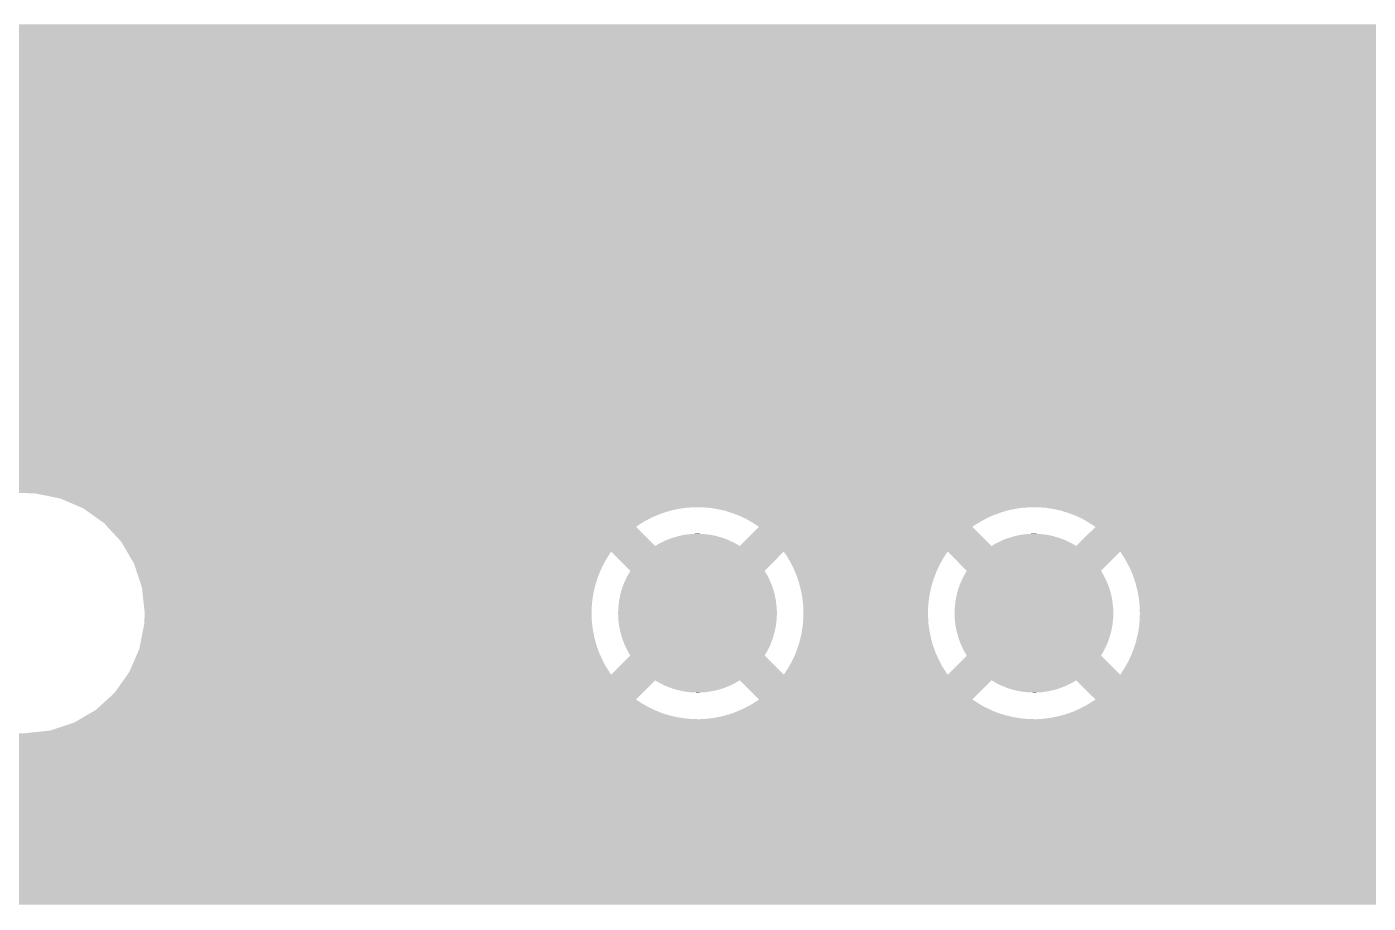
# Model space of a CAD drawing. Extents: x 295 to 953, y 10 to 290.
# Drawn here: x 624.61 to 636.25, y 166.76 to 174.37 of the extents above; entities that cross this region are included whole.
import ezdxf

# ---------------------------------------------------------------- set-up
doc = ezdxf.new("R2010")
doc.units = 0
doc.header["$LTSCALE"] = 5
doc.header["$MEASUREMENT"] = 0
doc.layers.add('GND', color=7, linetype='CONTINUOUS')

msp = doc.modelspace()

# ---------------------------------------------------------------- linework, layer by layer
at = {"layer": 'GND'}
for points in [[(613.817, 174.282), (613.822, 174.348), (852.919, 174.282), (852.959, 174.348)], [(613.822, 174.348), (613.823, 174.393), (852.959, 174.348), (852.987, 174.393)], [(613.807, 174.217), (613.816, 174.28), (852.891, 174.217), (852.918, 174.28)], [(613.816, 174.28), (613.817, 174.282), (852.918, 174.28), (852.919, 174.282)], [(613.772, 174.091), (613.779, 174.114), (777.42, 174.091), (777.464, 174.114)], [(613.779, 174.114), (613.792, 174.154), (777.464, 174.114), (777.599, 174.154)], [(613.792, 174.154), (613.798, 174.183), (777.599, 174.154), (777.697, 174.183)], [(613.798, 174.183), (613.804, 174.206), (777.697, 174.183), (777.94, 174.206)], [(613.804, 174.206), (613.807, 174.217), (852.887, 174.206), (852.891, 174.217)], [(613.721, 173.971), (613.735, 174.001), (777.209, 173.971), (777.247, 174.001)], [(613.735, 174.001), (613.749, 174.03), (777.247, 174.001), (777.302, 174.03)], [(613.749, 174.03), (613.772, 174.091), (777.302, 174.03), (777.42, 174.091)], [(613.652, 173.859), (613.689, 173.913), (777.068, 173.859), (777.136, 173.913)], [(613.689, 173.913), (613.721, 173.971), (777.136, 173.913), (777.209, 173.971)], [(610.84, 173.81), (610.868, 173.85), (777.022, 173.81), (777.056, 173.85)], [(610.868, 173.85), (610.875, 173.859), (777.056, 173.85), (777.068, 173.859)], [(613.417, 173.665), (613.271, 173.81), (776.898, 173.665), (777.022, 173.81)], [(613.438, 173.644), (613.417, 173.665), (776.886, 173.644), (776.898, 173.665)], [(613.417, 173.63), (613.438, 173.644), (776.878, 173.63), (776.886, 173.644)], [(613.181, 173.516), (613.243, 173.538), (776.813, 173.516), (776.826, 173.538)], [(613.243, 173.538), (613.303, 173.564), (776.826, 173.538), (776.841, 173.564)], [(613.303, 173.564), (613.361, 173.595), (776.841, 173.564), (776.858, 173.595)], [(613.361, 173.595), (613.417, 173.63), (776.858, 173.595), (776.878, 173.63)], [(610.202, 173.374), (610.411, 173.442), (776.751, 173.374), (776.774, 173.442)], [(610.411, 173.442), (610.429, 173.453), (776.774, 173.442), (776.777, 173.453)], [(610.429, 173.453), (610.463, 173.473), (776.777, 173.453), (776.789, 173.473)], [(612.923, 173.473), (612.989, 173.477), (776.789, 173.473), (776.791, 173.477)], [(612.989, 173.477), (613.054, 173.485), (776.791, 173.477), (776.796, 173.485)], [(613.054, 173.485), (613.118, 173.498), (776.796, 173.485), (776.803, 173.498)], [(613.118, 173.498), (613.181, 173.516), (776.803, 173.498), (776.813, 173.516)], [(545.417, 173.23), (545.388, 173.35), (776.702, 173.23), (776.743, 173.35)], [(609.982, 173.35), (610.202, 173.374), (776.743, 173.35), (776.751, 173.374)], [(545.417, 173.222), (545.417, 173.23), (776.7, 173.222), (776.702, 173.23)], [(545.436, 172.98), (545.417, 173.222), (776.667, 172.98), (776.7, 173.222)], [(545.44, 172.932), (545.436, 172.98), (776.666, 172.932), (776.667, 172.98)], [(545.42, 172.69), (545.44, 172.932), (776.69, 172.69), (776.666, 172.932)], [(545.374, 172.456), (545.415, 172.623), (776.759, 172.456), (776.709, 172.623)], [(545.415, 172.623), (545.42, 172.69), (776.709, 172.623), (776.69, 172.69)], [(545.343, 172.333), (545.374, 172.456), (776.823, 172.333), (776.759, 172.456)], [(545.304, 172.24), (545.343, 172.333), (776.871, 172.24), (776.823, 172.333)], [(545.228, 172.058), (545.304, 172.24), (777.016, 172.058), (776.871, 172.24)], [(545.124, 171.891), (545.222, 172.049), (777.208, 171.891), (777.022, 172.049)], [(545.222, 172.049), (545.228, 172.058), (777.022, 172.049), (777.016, 172.058)], [(545.042, 171.77), (545.071, 171.804), (777.419, 171.77), (777.36, 171.804)], [(545.071, 171.804), (545.124, 171.891), (777.36, 171.804), (777.208, 171.891)], [(544.947, 171.66), (544.975, 171.692), (777.892, 171.66), (777.65, 171.692)], [(544.975, 171.692), (545.042, 171.77), (777.65, 171.692), (777.419, 171.77)], [(544.809, 171.521), (544.876, 171.577), (854.307, 171.521), (854.075, 171.577)], [(544.876, 171.577), (544.888, 171.592), (854.075, 171.577), (854.017, 171.592)], [(544.888, 171.592), (544.946, 171.659), (854.017, 171.592), (853.857, 171.659)], [(544.946, 171.659), (544.947, 171.66), (777.94, 171.659), (777.892, 171.66)], [(544.649, 171.384), (544.779, 171.495), (862.053, 171.384), (862.053, 171.495)], [(544.779, 171.495), (544.809, 171.521), (854.616, 171.495), (854.307, 171.521)], [(544.394, 171.229), (544.649, 171.384), (862.053, 171.229), (862.053, 171.384)], [(544.118, 171.115), (544.394, 171.229), (862.053, 171.115), (862.053, 171.229)], [(543.864, 171.054), (544.118, 171.115), (862.053, 171.054), (862.053, 171.115)], [(602.772, 171.05), (602.68, 171.054), (862.053, 171.05), (862.053, 171.054)], [(602.988, 171.008), (602.772, 171.05), (862.053, 171.008), (862.053, 171.05)], [(603.166, 170.931), (602.988, 171.008), (862.053, 170.931), (862.053, 171.008)], [(603.174, 170.928), (603.166, 170.931), (828.972, 170.928), (829.037, 170.931)], [(603.19, 170.921), (603.174, 170.928), (828.918, 170.921), (828.972, 170.928)], [(603.193, 170.919), (603.19, 170.921), (828.907, 170.919), (828.918, 170.921)], [(603.211, 170.906), (603.193, 170.919), (828.842, 170.906), (828.907, 170.919)], [(603.236, 170.889), (603.211, 170.906), (828.779, 170.889), (828.842, 170.906)], [(603.267, 170.867), (603.236, 170.889), (828.718, 170.867), (828.779, 170.889)], [(603.304, 170.84), (603.267, 170.867), (828.657, 170.84), (828.718, 170.867)], [(603.347, 170.81), (603.304, 170.84), (828.599, 170.81), (828.657, 170.84)], [(603.37, 170.793), (603.347, 170.81), (828.573, 170.793), (828.599, 170.81)], [(603.387, 170.775), (603.37, 170.793), (828.544, 170.775), (828.573, 170.793)], [(603.4, 170.761), (603.387, 170.775), (828.523, 170.761), (828.544, 170.775)], [(603.519, 170.63), (603.4, 170.761), (828.653, 170.63), (828.523, 170.761)], [(603.54, 170.594), (603.519, 170.63), (828.689, 170.594), (828.653, 170.63)], [(603.569, 170.546), (603.54, 170.594), (862.053, 170.546), (862.053, 170.594)], [(603.601, 170.491), (603.569, 170.546), (828.272, 170.491), (828.308, 170.546)], [(603.63, 170.44), (603.601, 170.491), (828.243, 170.44), (828.272, 170.491)], [(603.632, 170.434), (603.63, 170.44), (828.24, 170.434), (828.243, 170.44)], [(603.652, 170.375), (603.632, 170.434), (828.212, 170.375), (828.24, 170.434)], [(603.669, 170.324), (603.652, 170.375), (828.192, 170.324), (828.212, 170.375)], [(624.679, 170.32), (624.587, 170.324), (639.154, 170.32), (639.192, 170.324)], [(624.777, 170.301), (624.679, 170.32), (638.973, 170.301), (639.154, 170.32)], [(624.895, 170.277), (624.777, 170.301), (638.902, 170.277), (638.973, 170.301)], [(625.002, 170.232), (624.895, 170.277), (638.764, 170.232), (638.902, 170.277)], [(625.073, 170.201), (625.002, 170.232), (638.711, 170.201), (638.764, 170.232)], [(625.082, 170.197), (625.073, 170.201), (630.344, 170.197), (630.409, 170.201)], [(625.098, 170.19), (625.082, 170.197), (630.29, 170.19), (630.344, 170.197)], [(625.1, 170.189), (625.098, 170.19), (630.279, 170.189), (630.29, 170.19)], [(625.118, 170.176), (625.1, 170.189), (630.214, 170.176), (630.279, 170.189)], [(625.143, 170.158), (625.118, 170.176), (630.151, 170.158), (630.214, 170.176)], [(625.174, 170.136), (625.143, 170.158), (630.09, 170.136), (630.151, 170.158)], [(630.475, 170.2), (630.409, 170.201), (633.315, 170.2), (633.33, 170.201)], [(630.508, 170.197), (630.475, 170.2), (633.265, 170.197), (633.315, 170.2)], [(630.54, 170.195), (630.508, 170.197), (633.244, 170.195), (633.265, 170.197)], [(630.576, 170.189), (630.54, 170.195), (633.2, 170.189), (633.244, 170.195)], [(630.605, 170.184), (630.576, 170.189), (633.178, 170.184), (633.2, 170.189)], [(630.642, 170.176), (630.605, 170.184), (633.135, 170.176), (633.178, 170.184)], [(630.669, 170.17), (630.642, 170.176), (633.113, 170.17), (633.135, 170.176)], [(630.705, 170.158), (630.669, 170.17), (633.072, 170.158), (633.113, 170.17)], [(630.731, 170.15), (630.705, 170.158), (633.05, 170.15), (633.072, 170.158)], [(630.768, 170.136), (630.731, 170.15), (633.011, 170.136), (633.05, 170.15)], [(633.396, 170.2), (633.33, 170.201), (638.71, 170.2), (638.711, 170.201)], [(633.461, 170.195), (633.396, 170.2), (638.7, 170.195), (638.71, 170.2)], [(633.526, 170.184), (633.461, 170.195), (638.683, 170.184), (638.7, 170.195)], [(633.59, 170.17), (633.526, 170.184), (638.657, 170.17), (638.683, 170.184)], [(633.652, 170.15), (633.59, 170.17), (638.624, 170.15), (638.657, 170.17)], [(633.713, 170.127), (633.652, 170.15), (638.584, 170.127), (638.624, 170.15)], [(625.211, 170.11), (625.174, 170.136), (630.029, 170.11), (630.09, 170.136)], [(625.254, 170.079), (625.211, 170.11), (629.971, 170.079), (630.029, 170.11)], [(625.278, 170.063), (625.254, 170.079), (629.945, 170.063), (629.971, 170.079)], [(625.294, 170.045), (625.278, 170.063), (629.916, 170.045), (629.945, 170.063)], [(625.307, 170.03), (625.294, 170.045), (629.895, 170.03), (629.916, 170.045)], [(625.427, 169.9), (625.307, 170.03), (630.025, 169.9), (629.895, 170.03)], [(630.792, 170.127), (630.768, 170.136), (632.988, 170.127), (633.011, 170.136)], [(630.828, 170.11), (630.792, 170.127), (632.95, 170.11), (632.988, 170.127)], [(630.797, 169.864), (630.964, 170.03), (632.982, 169.864), (632.816, 170.03)], [(630.852, 170.099), (630.828, 170.11), (632.929, 170.099), (632.95, 170.11)], [(630.886, 170.079), (630.852, 170.099), (632.892, 170.079), (632.929, 170.099)], [(630.909, 170.066), (630.886, 170.079), (632.872, 170.066), (632.892, 170.079)], [(630.942, 170.045), (630.909, 170.066), (632.837, 170.045), (632.872, 170.066)], [(630.964, 170.03), (630.942, 170.045), (632.816, 170.03), (632.837, 170.045)], [(633.726, 170.121), (633.713, 170.127), (638.573, 170.121), (638.584, 170.127)], [(633.773, 170.099), (633.726, 170.121), (638.549, 170.099), (638.573, 170.121)], [(633.83, 170.066), (633.773, 170.099), (638.514, 170.066), (638.549, 170.099)], [(633.826, 169.972), (633.885, 170.03), (638.411, 169.972), (638.475, 170.03)], [(633.885, 170.03), (633.83, 170.066), (638.475, 170.03), (638.514, 170.066)], [(630.145, 169.909), (630.163, 169.917), (630.712, 169.909), (630.697, 169.917)], [(630.163, 169.917), (630.198, 169.931), (630.697, 169.917), (630.659, 169.931)], [(630.198, 169.931), (630.217, 169.936), (630.659, 169.931), (630.644, 169.936)], [(630.217, 169.936), (630.252, 169.947), (630.644, 169.936), (630.605, 169.947)], [(630.252, 169.947), (630.272, 169.952), (630.605, 169.947), (630.589, 169.952)], [(630.272, 169.952), (630.307, 169.96), (630.589, 169.952), (630.549, 169.96)], [(630.307, 169.96), (630.329, 169.963), (630.549, 169.96), (630.533, 169.963)], [(630.329, 169.963), (630.364, 169.967), (630.533, 169.963), (630.49, 169.967)], [(630.364, 169.967), (630.391, 169.969), (630.49, 169.967), (630.477, 169.969)], [(630.391, 169.969), (630.42, 169.971), (630.477, 169.969), (630.42, 169.971)], [(633.066, 169.909), (633.084, 169.917), (633.633, 169.909), (633.618, 169.917)], [(633.084, 169.917), (633.119, 169.931), (633.618, 169.917), (633.58, 169.931)], [(633.119, 169.931), (633.138, 169.936), (633.58, 169.931), (633.565, 169.936)], [(633.138, 169.936), (633.173, 169.947), (633.565, 169.936), (633.526, 169.947)], [(633.173, 169.947), (633.193, 169.952), (633.526, 169.947), (633.51, 169.952)], [(633.193, 169.952), (633.228, 169.96), (633.51, 169.952), (633.47, 169.96)], [(633.228, 169.96), (633.25, 169.963), (633.47, 169.96), (633.454, 169.963)], [(633.25, 169.963), (633.285, 169.967), (633.454, 169.963), (633.411, 169.967)], [(633.285, 169.967), (633.312, 169.969), (633.411, 169.967), (633.398, 169.969)], [(633.312, 169.969), (633.341, 169.971), (633.398, 169.969), (633.341, 169.971)], [(633.718, 169.864), (633.826, 169.972), (638.334, 169.864), (638.411, 169.972)], [(625.448, 169.864), (625.427, 169.9), (630.061, 169.864), (630.025, 169.9)], [(625.476, 169.816), (625.448, 169.864), (638.3, 169.816), (638.334, 169.864)], [(625.508, 169.761), (625.476, 169.816), (629.644, 169.761), (629.68, 169.816)], [(629.846, 169.649), (629.68, 169.816), (631.012, 169.649), (631.178, 169.816)], [(630.061, 169.864), (630.094, 169.884), (630.797, 169.864), (630.763, 169.884)], [(630.094, 169.884), (630.112, 169.892), (630.763, 169.884), (630.748, 169.892)], [(630.112, 169.892), (630.145, 169.909), (630.748, 169.892), (630.712, 169.909)], [(631.204, 169.778), (631.178, 169.816), (632.576, 169.778), (632.601, 169.816)], [(632.767, 169.649), (632.601, 169.816), (633.933, 169.649), (634.099, 169.816)], [(632.982, 169.864), (633.015, 169.884), (633.718, 169.864), (633.684, 169.884)], [(633.015, 169.884), (633.033, 169.892), (633.684, 169.884), (633.669, 169.892)], [(633.033, 169.892), (633.066, 169.909), (633.669, 169.892), (633.633, 169.909)], [(634.115, 169.792), (634.099, 169.816), (638.283, 169.792), (638.3, 169.816)], [(625.538, 169.71), (625.508, 169.761), (629.615, 169.71), (629.644, 169.761)], [(625.54, 169.704), (625.538, 169.71), (629.612, 169.704), (629.615, 169.71)], [(625.559, 169.644), (625.54, 169.704), (629.584, 169.644), (629.612, 169.704)], [(631.214, 169.761), (631.204, 169.778), (632.565, 169.761), (632.576, 169.778)], [(631.237, 169.721), (631.214, 169.761), (632.543, 169.721), (632.565, 169.761)], [(631.246, 169.704), (631.237, 169.721), (632.533, 169.704), (632.543, 169.721)], [(631.267, 169.663), (631.246, 169.704), (632.514, 169.663), (632.533, 169.704)], [(634.125, 169.778), (634.115, 169.792), (638.277, 169.778), (638.283, 169.792)], [(634.158, 169.721), (634.125, 169.778), (638.253, 169.721), (638.277, 169.778)], [(634.188, 169.663), (634.158, 169.721), (638.228, 169.663), (638.253, 169.721)], [(625.58, 169.583), (625.559, 169.644), (629.56, 169.583), (629.584, 169.644)], [(625.6, 169.521), (625.58, 169.583), (629.541, 169.521), (629.56, 169.583)], [(629.798, 169.557), (629.818, 169.6), (631.061, 169.557), (631.04, 169.6)], [(629.818, 169.6), (629.823, 169.608), (631.04, 169.6), (631.036, 169.608)], [(629.823, 169.608), (629.846, 169.649), (631.036, 169.608), (631.012, 169.649)], [(631.274, 169.644), (631.267, 169.663), (632.505, 169.644), (632.514, 169.663)], [(631.292, 169.602), (631.274, 169.644), (632.489, 169.602), (632.505, 169.644)], [(631.298, 169.583), (631.292, 169.602), (632.481, 169.583), (632.489, 169.602)], [(631.312, 169.54), (631.298, 169.583), (632.468, 169.54), (632.481, 169.583)], [(632.719, 169.557), (632.739, 169.6), (633.982, 169.557), (633.961, 169.6)], [(632.739, 169.6), (632.744, 169.608), (633.961, 169.6), (633.957, 169.608)], [(632.744, 169.608), (632.767, 169.649), (633.957, 169.608), (633.933, 169.649)], [(634.213, 169.602), (634.188, 169.663), (638.202, 169.602), (638.228, 169.663)], [(634.217, 169.589), (634.213, 169.602), (638.196, 169.589), (638.202, 169.602)], [(634.233, 169.54), (634.217, 169.589), (638.186, 169.54), (638.196, 169.589)], [(625.607, 169.5), (625.6, 169.521), (629.536, 169.5), (629.541, 169.521)], [(625.611, 169.457), (625.607, 169.5), (629.526, 169.457), (629.536, 169.5)], [(625.618, 169.392), (625.611, 169.457), (629.516, 169.392), (629.526, 169.457)], [(629.759, 169.441), (629.761, 169.45), (631.1, 169.441), (631.098, 169.45)], [(629.761, 169.45), (629.774, 169.496), (631.098, 169.45), (631.084, 169.496)], [(629.774, 169.496), (629.777, 169.504), (631.084, 169.496), (631.082, 169.504)], [(629.777, 169.504), (629.794, 169.549), (631.082, 169.504), (631.064, 169.549)], [(629.794, 169.549), (629.798, 169.557), (631.064, 169.549), (631.061, 169.557)], [(631.317, 169.521), (631.312, 169.54), (632.462, 169.521), (632.468, 169.54)], [(631.328, 169.476), (631.317, 169.521), (632.452, 169.476), (632.462, 169.521)], [(631.332, 169.457), (631.328, 169.476), (632.447, 169.457), (632.452, 169.476)], [(631.34, 169.412), (631.332, 169.457), (632.44, 169.412), (632.447, 169.457)], [(632.68, 169.441), (632.682, 169.45), (634.021, 169.441), (634.019, 169.45)], [(632.682, 169.45), (632.695, 169.496), (634.019, 169.45), (634.005, 169.496)], [(632.695, 169.496), (632.698, 169.504), (634.005, 169.496), (634.003, 169.504)], [(632.698, 169.504), (632.715, 169.549), (634.003, 169.504), (633.985, 169.549)], [(632.715, 169.549), (632.719, 169.557), (633.985, 169.549), (633.982, 169.557)], [(634.249, 169.476), (634.233, 169.54), (638.174, 169.476), (638.186, 169.54)], [(634.261, 169.412), (634.249, 169.476), (638.161, 169.412), (638.174, 169.476)], [(625.625, 169.327), (625.618, 169.392), (629.51, 169.327), (629.516, 169.392)], [(629.742, 169.329), (629.743, 169.338), (631.117, 169.329), (631.116, 169.338)], [(629.743, 169.338), (629.748, 169.385), (631.116, 169.338), (631.11, 169.385)], [(629.748, 169.385), (629.75, 169.394), (631.11, 169.385), (631.109, 169.394)], [(629.75, 169.394), (629.759, 169.441), (631.109, 169.394), (631.1, 169.441)], [(631.342, 169.392), (631.34, 169.412), (632.437, 169.392), (632.44, 169.412)], [(631.347, 169.347), (631.342, 169.392), (632.433, 169.347), (632.437, 169.392)], [(631.348, 169.327), (631.347, 169.347), (632.431, 169.327), (632.433, 169.347)], [(632.663, 169.329), (632.664, 169.338), (634.038, 169.329), (634.037, 169.338)], [(632.664, 169.338), (632.669, 169.385), (634.037, 169.338), (634.031, 169.385)], [(632.669, 169.385), (632.671, 169.394), (634.031, 169.385), (634.03, 169.394)], [(632.671, 169.394), (632.68, 169.441), (634.03, 169.394), (634.021, 169.441)], [(634.265, 169.373), (634.261, 169.412), (638.154, 169.373), (638.161, 169.412)], [(634.268, 169.347), (634.265, 169.373), (638.152, 169.347), (638.154, 169.373)], [(634.27, 169.281), (634.268, 169.347), (638.15, 169.281), (638.152, 169.347)], [(625.63, 169.281), (625.625, 169.327), (629.51, 169.281), (629.51, 169.327)], [(625.626, 169.196), (625.629, 169.261), (629.513, 169.196), (629.509, 169.261)], [(625.629, 169.261), (625.63, 169.281), (629.509, 169.261), (629.51, 169.281)], [(629.74, 169.281), (629.742, 169.329), (631.119, 169.281), (631.117, 169.329)], [(629.742, 169.234), (629.74, 169.281), (631.117, 169.234), (631.119, 169.281)], [(629.742, 169.225), (629.742, 169.234), (631.116, 169.225), (631.117, 169.234)], [(629.748, 169.177), (629.742, 169.225), (631.111, 169.177), (631.116, 169.225)], [(631.345, 169.196), (631.348, 169.236), (632.434, 169.196), (632.432, 169.236)], [(631.349, 169.281), (631.348, 169.327), (632.431, 169.281), (632.431, 169.327)], [(631.348, 169.236), (631.349, 169.261), (632.432, 169.236), (632.43, 169.261)], [(631.349, 169.261), (631.349, 169.281), (632.43, 169.261), (632.431, 169.281)], [(632.661, 169.281), (632.663, 169.329), (634.04, 169.281), (634.038, 169.329)], [(632.663, 169.234), (632.661, 169.281), (634.038, 169.234), (634.04, 169.281)], [(632.663, 169.225), (632.663, 169.234), (634.037, 169.225), (634.038, 169.234)], [(632.669, 169.177), (632.663, 169.225), (634.032, 169.177), (634.037, 169.225)], [(634.264, 169.171), (634.269, 169.236), (638.161, 169.171), (638.154, 169.236)], [(634.269, 169.236), (634.27, 169.281), (638.154, 169.236), (638.15, 169.281)], [(625.602, 169.066), (625.614, 169.131), (629.535, 169.066), (629.522, 169.131)], [(625.614, 169.131), (625.626, 169.189), (629.522, 169.131), (629.514, 169.189)], [(625.626, 169.189), (625.626, 169.196), (629.514, 169.189), (629.513, 169.196)], [(629.749, 169.168), (629.748, 169.177), (631.109, 169.168), (631.111, 169.177)], [(629.759, 169.122), (629.749, 169.168), (631.1, 169.122), (631.109, 169.168)], [(629.761, 169.113), (629.759, 169.122), (631.097, 169.113), (631.1, 169.122)], [(629.774, 169.067), (629.761, 169.113), (631.084, 169.067), (631.097, 169.113)], [(631.323, 169.066), (631.333, 169.106), (632.456, 169.066), (632.448, 169.106)], [(631.333, 169.106), (631.336, 169.131), (632.448, 169.106), (632.443, 169.131)], [(631.336, 169.131), (631.343, 169.171), (632.443, 169.131), (632.437, 169.171)], [(631.343, 169.171), (631.345, 169.196), (632.437, 169.171), (632.434, 169.196)], [(632.67, 169.168), (632.669, 169.177), (634.03, 169.168), (634.032, 169.177)], [(632.68, 169.122), (632.67, 169.168), (634.021, 169.122), (634.03, 169.168)], [(632.682, 169.113), (632.68, 169.122), (634.018, 169.113), (634.021, 169.122)], [(632.695, 169.067), (632.682, 169.113), (634.005, 169.067), (634.018, 169.113)], [(634.243, 169.062), (634.254, 169.106), (638.173, 169.062), (638.168, 169.106)], [(634.254, 169.106), (634.264, 169.171), (638.168, 169.106), (638.161, 169.171)], [(625.584, 168.973), (625.589, 169.003), (629.563, 168.973), (629.552, 169.003)], [(625.589, 169.003), (625.602, 169.066), (629.552, 169.003), (629.535, 169.066)], [(629.777, 169.058), (629.774, 169.067), (631.081, 169.058), (631.084, 169.067)], [(629.794, 169.014), (629.777, 169.058), (631.065, 169.014), (631.081, 169.058)], [(629.798, 169.005), (629.794, 169.014), (631.061, 169.005), (631.065, 169.014)], [(629.818, 168.962), (629.798, 169.005), (631.04, 168.962), (631.061, 169.005)], [(631.298, 168.979), (631.306, 169.003), (632.482, 168.979), (632.473, 169.003)], [(631.306, 169.003), (631.318, 169.042), (632.473, 169.003), (632.462, 169.042)], [(631.318, 169.042), (631.323, 169.066), (632.462, 169.042), (632.456, 169.066)], [(632.698, 169.058), (632.695, 169.067), (634.002, 169.058), (634.005, 169.067)], [(632.715, 169.014), (632.698, 169.058), (633.986, 169.014), (634.002, 169.058)], [(632.719, 169.005), (632.715, 169.014), (633.982, 169.005), (633.986, 169.014)], [(632.739, 168.962), (632.719, 169.005), (633.961, 168.962), (633.982, 169.005)], [(634.219, 168.979), (634.239, 169.042), (638.2, 168.979), (638.179, 169.042)], [(634.239, 169.042), (634.243, 169.062), (638.179, 169.042), (638.173, 169.062)], [(625.519, 168.823), (625.544, 168.881), (629.631, 168.823), (629.601, 168.881)], [(625.544, 168.881), (625.57, 168.941), (629.601, 168.881), (629.574, 168.941)], [(625.57, 168.941), (625.584, 168.973), (629.574, 168.941), (629.563, 168.973)], [(629.68, 168.747), (629.846, 168.913), (631.178, 168.747), (631.012, 168.913)], [(629.822, 168.954), (629.818, 168.962), (631.036, 168.954), (631.04, 168.962)], [(629.846, 168.913), (629.822, 168.954), (631.012, 168.913), (631.036, 168.954)], [(631.247, 168.859), (631.257, 168.881), (632.534, 168.859), (632.522, 168.881)], [(631.257, 168.881), (631.275, 168.918), (632.522, 168.881), (632.506, 168.918)], [(631.275, 168.918), (631.284, 168.941), (632.506, 168.918), (632.495, 168.941)], [(631.284, 168.941), (631.298, 168.979), (632.495, 168.941), (632.482, 168.979)], [(632.601, 168.747), (632.767, 168.913), (634.099, 168.747), (633.933, 168.913)], [(632.743, 168.954), (632.739, 168.962), (633.957, 168.954), (633.961, 168.962)], [(632.767, 168.913), (632.743, 168.954), (633.933, 168.913), (633.957, 168.954)], [(634.168, 168.859), (634.196, 168.918), (638.24, 168.859), (638.22, 168.918)], [(634.196, 168.918), (634.219, 168.979), (638.22, 168.918), (638.2, 168.979)], [(625.48, 168.747), (625.494, 168.768), (629.68, 168.747), (629.666, 168.768)], [(625.494, 168.768), (625.496, 168.771), (629.666, 168.768), (629.664, 168.771)], [(625.496, 168.771), (625.519, 168.823), (629.664, 168.771), (629.631, 168.823)], [(631.178, 168.747), (631.192, 168.768), (632.601, 168.747), (632.587, 168.768)], [(631.192, 168.768), (631.215, 168.802), (632.587, 168.768), (632.566, 168.802)], [(631.215, 168.802), (631.227, 168.823), (632.566, 168.802), (632.552, 168.823)], [(631.227, 168.823), (631.247, 168.859), (632.552, 168.823), (632.534, 168.859)], [(634.099, 168.747), (634.136, 168.802), (638.304, 168.747), (638.271, 168.802)], [(634.136, 168.802), (634.164, 168.853), (638.271, 168.802), (638.242, 168.853)], [(634.164, 168.853), (634.168, 168.859), (638.242, 168.853), (638.24, 168.859)], [(625.369, 168.591), (625.445, 168.698), (629.954, 168.591), (630.061, 168.698)], [(625.445, 168.698), (625.48, 168.747), (638.332, 168.698), (638.304, 168.747)], [(630.095, 168.679), (630.061, 168.698), (630.764, 168.679), (630.797, 168.698)], [(630.11, 168.67), (630.095, 168.679), (630.747, 168.67), (630.764, 168.679)], [(630.146, 168.653), (630.11, 168.67), (630.713, 168.653), (630.747, 168.67)], [(630.162, 168.646), (630.146, 168.653), (630.695, 168.646), (630.713, 168.653)], [(630.199, 168.632), (630.162, 168.646), (630.661, 168.632), (630.695, 168.646)], [(630.964, 168.532), (630.797, 168.698), (632.816, 168.532), (632.982, 168.698)], [(633.016, 168.679), (632.982, 168.698), (633.685, 168.679), (633.718, 168.698)], [(633.031, 168.67), (633.016, 168.679), (633.668, 168.67), (633.685, 168.679)], [(633.067, 168.653), (633.031, 168.67), (633.634, 168.653), (633.668, 168.67)], [(633.083, 168.646), (633.067, 168.653), (633.616, 168.646), (633.634, 168.653)], [(633.12, 168.632), (633.083, 168.646), (633.582, 168.632), (633.616, 168.646)], [(633.754, 168.662), (633.718, 168.698), (638.353, 168.662), (638.332, 168.698)], [(633.885, 168.532), (633.754, 168.662), (638.472, 168.532), (638.353, 168.662)], [(625.265, 168.496), (625.305, 168.532), (629.95, 168.496), (629.895, 168.532)], [(625.305, 168.532), (625.369, 168.591), (629.895, 168.532), (629.954, 168.591)], [(630.215, 168.626), (630.199, 168.632), (630.642, 168.626), (630.661, 168.632)], [(630.254, 168.615), (630.215, 168.626), (630.607, 168.615), (630.642, 168.626)], [(630.27, 168.611), (630.254, 168.615), (630.587, 168.611), (630.607, 168.615)], [(630.31, 168.603), (630.27, 168.611), (630.551, 168.603), (630.587, 168.611)], [(630.325, 168.6), (630.31, 168.603), (630.53, 168.6), (630.551, 168.603)], [(630.368, 168.595), (630.325, 168.6), (630.495, 168.595), (630.53, 168.6)], [(630.382, 168.594), (630.368, 168.595), (630.468, 168.594), (630.495, 168.595)], [(630.438, 168.592), (630.382, 168.594), (630.438, 168.592), (630.468, 168.594)], [(630.908, 168.496), (630.943, 168.518), (632.871, 168.496), (632.838, 168.518)], [(630.943, 168.518), (630.964, 168.532), (632.838, 168.518), (632.816, 168.532)], [(633.136, 168.626), (633.12, 168.632), (633.563, 168.626), (633.582, 168.632)], [(633.175, 168.615), (633.136, 168.626), (633.528, 168.615), (633.563, 168.626)], [(633.191, 168.611), (633.175, 168.615), (633.508, 168.611), (633.528, 168.615)], [(633.231, 168.603), (633.191, 168.611), (633.472, 168.603), (633.508, 168.611)], [(633.246, 168.6), (633.231, 168.603), (633.451, 168.6), (633.472, 168.603)], [(633.289, 168.595), (633.246, 168.6), (633.416, 168.595), (633.451, 168.6)], [(633.303, 168.594), (633.289, 168.595), (633.389, 168.594), (633.416, 168.595)], [(633.359, 168.592), (633.303, 168.594), (633.359, 168.592), (633.389, 168.594)], [(633.835, 168.5), (633.864, 168.518), (638.502, 168.5), (638.485, 168.518)], [(633.864, 168.518), (633.885, 168.532), (638.485, 168.518), (638.472, 168.532)], [(625.122, 168.393), (625.155, 168.412), (630.19, 168.393), (630.127, 168.412)], [(625.155, 168.412), (625.196, 168.436), (630.127, 168.412), (630.066, 168.436)], [(625.196, 168.436), (625.206, 168.442), (630.066, 168.436), (630.053, 168.442)], [(625.206, 168.442), (625.23, 168.464), (630.053, 168.442), (630.007, 168.464)], [(625.23, 168.464), (625.265, 168.496), (630.007, 168.464), (629.95, 168.496)], [(630.667, 168.393), (630.707, 168.404), (633.111, 168.393), (633.074, 168.404)], [(630.707, 168.404), (630.73, 168.412), (633.074, 168.404), (633.048, 168.412)], [(630.73, 168.412), (630.769, 168.426), (633.048, 168.412), (633.012, 168.426)], [(630.769, 168.426), (630.791, 168.436), (633.012, 168.426), (632.987, 168.436)], [(630.791, 168.436), (630.829, 168.453), (632.987, 168.436), (632.952, 168.453)], [(630.829, 168.453), (630.851, 168.464), (632.952, 168.453), (632.928, 168.464)], [(630.851, 168.464), (630.887, 168.483), (632.928, 168.464), (632.894, 168.483)], [(630.887, 168.483), (630.908, 168.496), (632.894, 168.483), (632.871, 168.496)], [(633.565, 168.387), (633.628, 168.404), (638.661, 168.387), (638.636, 168.404)], [(633.628, 168.404), (633.69, 168.426), (638.636, 168.404), (638.605, 168.426)], [(633.69, 168.426), (633.75, 168.453), (638.605, 168.426), (638.568, 168.453)], [(633.75, 168.453), (633.808, 168.483), (638.568, 168.453), (638.525, 168.483)], [(633.808, 168.483), (633.835, 168.5), (638.525, 168.483), (638.502, 168.5)], [(624.807, 168.262), (624.877, 168.285), (639.003, 168.262), (638.884, 168.285)], [(624.877, 168.285), (625.016, 168.331), (638.884, 168.285), (638.778, 168.331)], [(625.016, 168.331), (625.068, 168.361), (638.778, 168.331), (638.707, 168.361)], [(625.068, 168.361), (625.07, 168.362), (630.449, 168.361), (630.384, 168.362)], [(625.07, 168.362), (625.08, 168.368), (630.384, 168.362), (630.319, 168.368)], [(625.08, 168.368), (625.097, 168.378), (630.319, 168.368), (630.254, 168.378)], [(625.097, 168.378), (625.122, 168.393), (630.254, 168.378), (630.19, 168.393)], [(630.449, 168.361), (630.465, 168.362), (633.37, 168.361), (633.305, 168.362)], [(630.465, 168.362), (630.515, 168.365), (633.305, 168.362), (633.271, 168.365)], [(630.515, 168.365), (630.536, 168.368), (633.271, 168.365), (633.24, 168.368)], [(630.536, 168.368), (630.58, 168.374), (633.24, 168.368), (633.203, 168.374)], [(630.58, 168.374), (630.602, 168.378), (633.203, 168.374), (633.175, 168.378)], [(630.602, 168.378), (630.644, 168.387), (633.175, 168.378), (633.138, 168.387)], [(630.644, 168.387), (630.667, 168.393), (633.138, 168.387), (633.111, 168.393)], [(633.37, 168.361), (633.436, 168.365), (638.707, 168.361), (638.698, 168.365)], [(633.436, 168.365), (633.489, 168.372), (638.698, 168.365), (638.682, 168.372)], [(633.489, 168.372), (633.501, 168.374), (638.682, 168.372), (638.68, 168.374)], [(633.501, 168.374), (633.565, 168.387), (638.68, 168.374), (638.661, 168.387)], [(622.615, 168.131), (622.654, 168.222), (852.778, 168.131), (852.803, 168.222)], [(622.654, 168.222), (622.661, 168.238), (852.803, 168.222), (852.809, 168.238)], [(624.587, 168.238), (624.625, 168.243), (639.192, 168.238), (639.1, 168.243)], [(624.625, 168.243), (624.807, 168.262), (639.1, 168.243), (639.003, 168.262)], [(622.575, 168.04), (622.615, 168.131), (852.756, 168.04), (852.778, 168.131)], [(622.489, 167.919), (622.508, 167.946), (728.613, 167.919), (728.673, 167.946)], [(622.508, 167.946), (622.524, 167.968), (728.673, 167.946), (728.735, 167.968)], [(622.524, 167.968), (622.536, 167.985), (728.735, 167.968), (728.798, 167.985)], [(622.536, 167.985), (622.546, 167.998), (728.798, 167.985), (728.862, 167.998)], [(622.546, 167.998), (622.552, 168.007), (728.862, 167.998), (728.927, 168.007)], [(622.552, 168.007), (622.554, 168.01), (728.927, 168.007), (728.993, 168.01)], [(622.554, 168.01), (622.575, 168.04), (852.751, 168.01), (852.756, 168.04)], [(622.285, 167.712), (622.425, 167.84), (728.607, 167.712), (728.479, 167.84)], [(622.425, 167.84), (622.441, 167.854), (728.479, 167.84), (728.5, 167.854)], [(622.441, 167.854), (622.448, 167.861), (728.5, 167.854), (728.51, 167.861)], [(622.448, 167.861), (622.468, 167.889), (728.51, 167.861), (728.555, 167.889)], [(622.468, 167.889), (622.489, 167.919), (728.555, 167.889), (728.613, 167.919)], [(622.22, 167.673), (622.285, 167.712), (728.645, 167.673), (728.607, 167.712)], [(622.003, 167.57), (622.095, 167.6), (728.228, 167.57), (728.248, 167.6)], [(622.095, 167.6), (622.137, 167.625), (728.248, 167.6), (728.264, 167.625)], [(622.137, 167.625), (622.192, 167.657), (852.718, 167.625), (852.717, 167.657)], [(622.192, 167.657), (622.22, 167.673), (852.717, 167.657), (852.718, 167.673)], [(601.46, 167.454), (601.483, 167.508), (728.168, 167.454), (728.193, 167.508)], [(621.666, 167.508), (621.711, 167.513), (728.193, 167.508), (728.196, 167.513)], [(621.711, 167.513), (621.886, 167.532), (728.196, 167.513), (728.206, 167.532)], [(621.886, 167.532), (622.003, 167.57), (728.206, 167.532), (728.228, 167.57)], [(601.407, 167.33), (601.434, 167.393), (728.125, 167.33), (728.144, 167.393)], [(601.434, 167.393), (601.46, 167.454), (728.144, 167.393), (728.168, 167.454)], [(601.321, 167.201), (601.367, 167.266), (728.1, 167.201), (728.11, 167.266)], [(601.367, 167.266), (601.398, 167.31), (728.11, 167.266), (728.12, 167.31)], [(601.398, 167.31), (601.407, 167.33), (728.12, 167.31), (728.125, 167.33)], [(601.205, 167.07), (601.271, 167.13), (728.093, 167.07), (728.094, 167.13)], [(601.271, 167.13), (601.275, 167.136), (728.094, 167.13), (728.094, 167.136)], [(601.275, 167.136), (601.321, 167.201), (728.094, 167.136), (728.1, 167.201)], [(601.108, 166.981), (601.134, 167.005), (728.1, 166.981), (728.097, 167.005)], [(601.134, 167.005), (601.205, 167.07), (728.097, 167.005), (728.093, 167.07)], [(600.927, 166.876), (601.037, 166.94), (728.118, 166.876), (728.105, 166.94)], [(601.037, 166.94), (601.108, 166.981), (728.105, 166.94), (728.1, 166.981)], [(545.407, 166.751), (545.414, 166.778), (728.158, 166.751), (728.148, 166.778)], [(600.489, 166.778), (600.708, 166.801), (728.148, 166.778), (728.14, 166.801)], [(600.708, 166.801), (600.742, 166.812), (728.14, 166.801), (728.136, 166.812)], [(600.742, 166.812), (600.918, 166.87), (728.136, 166.812), (728.12, 166.87)], [(600.918, 166.87), (600.927, 166.876), (728.12, 166.87), (728.118, 166.876)]]:
    msp.add_solid(points, dxfattribs=at)

doc.saveas('drawing.dxf')
